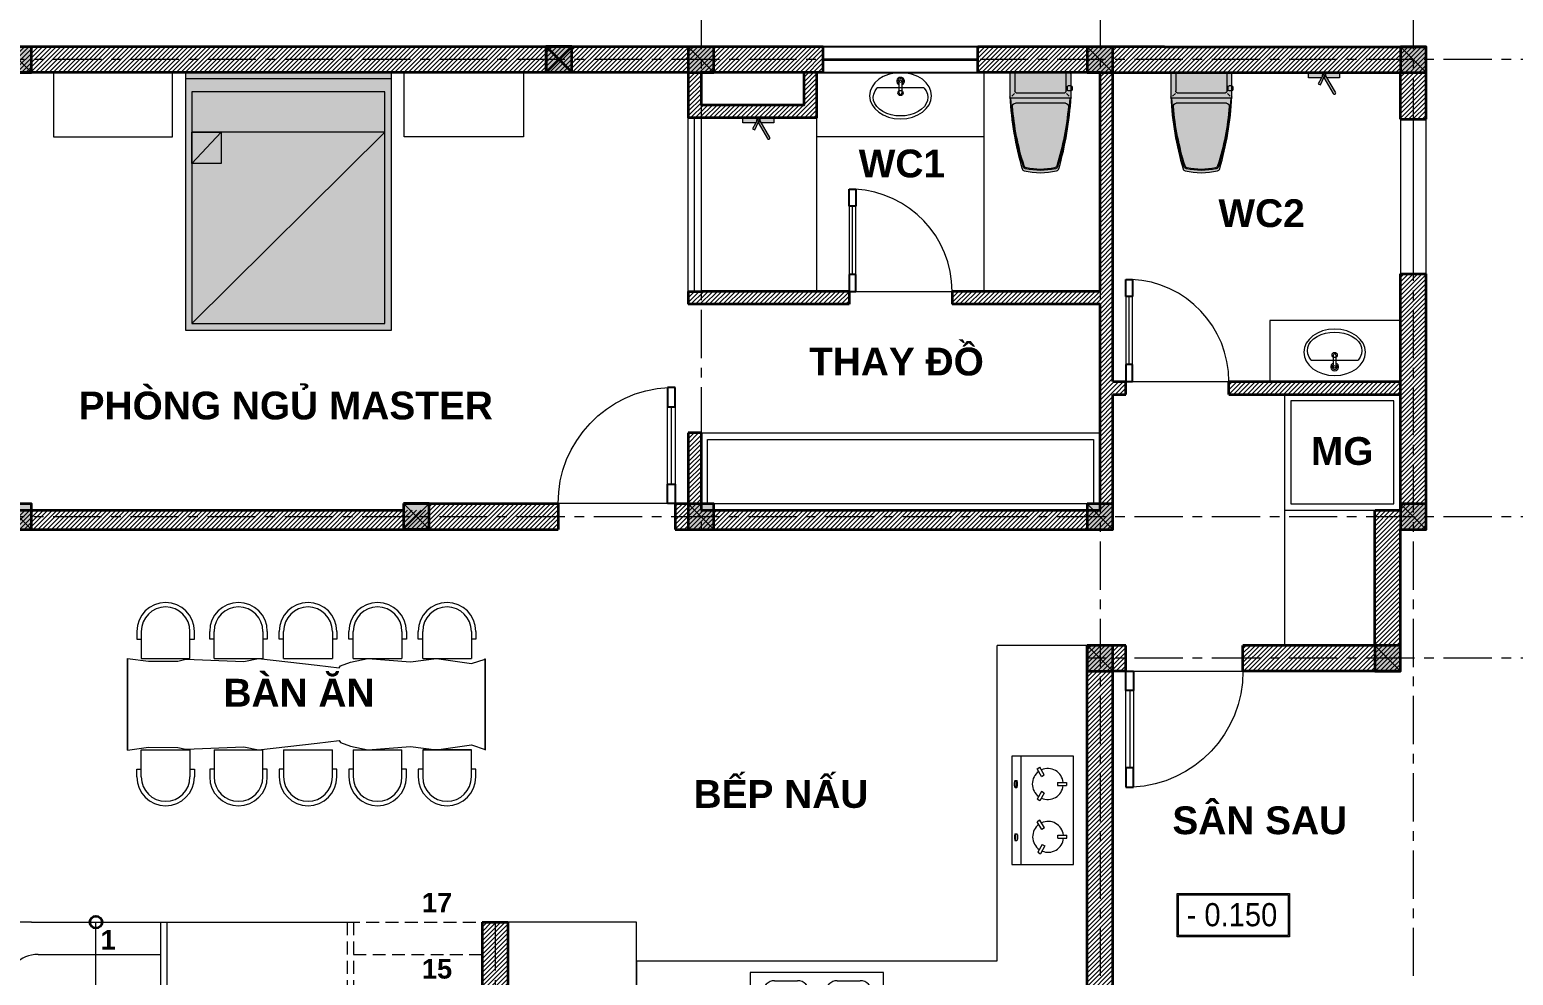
# Model space of a CAD drawing. Header units: millimetres. Extents: x 436341 to 470613, y 10679 to 34210.
# Drawn here: x 450315 to 461840, y 21142 to 28488 of the extents above; entities that cross this region are included whole.
import ezdxf

# ---------------------------------------------------------------- set-up
doc = ezdxf.new("R2010")
doc.units = ezdxf.units.MM
doc.header["$MEASUREMENT"] = 0
doc.linetypes.add('CENTER', pattern=[2, 1.25, -0.25, 0.25, -0.25])
doc.linetypes.add('HIDDENX2', pattern=[0.75, 0.5, -0.25])
for name, color, linetype, lineweight in [('Ak_mat', 250, 'Continuous', 5), ('cua', 19, 'Continuous', 25), ('dim', 33, 'Continuous', 0), ('DR-H KINH', 159, 'Continuous', 0), ('DR-SECTION', 1, 'Continuous', 35), ('DR-SECTION2', 2, 'Continuous', 35), ('DR_dim', 33, 'Continuous', 13), ('DR_Interior', 147, 'Continuous', 9), ('DR_section1', 1, 'Continuous', 35), ('HATCH_HOA HUNG', 250, 'Continuous', 0), ('NOI THAT_Vietland', 250, 'Continuous', 9), ('NOITHAT', 8, 'Continuous', 5), ('THAY', 4, 'Continuous', 15)]:
    doc.layers.add(name, color=color, linetype=linetype, lineweight=lineweight)
doc.layers.add('KT', color=7, linetype='Continuous')
doc.styles.add('DIM', font='aehalf.shx', dxfattribs={"width": 0.8})
doc.styles.add('KhungTen', font='VHARIAL.TTF')
doc.dimstyles.new('Styles1 -65', dxfattribs={"dimscale": 65, "dimtxt": 3.5, "dimasz": 1, "dimexe": 1, "dimexo": 0, "dimgap": 1, "dimtad": 1, "dimdec": 0, "dimrnd": 5, "dimzin": 0, "dimdsep": 46, "dimtxsty": 'DIM', "dimblk": 'sinhtis', "dimcen": 0.09, "dimdle": 1, "dimclrd": 250, "dimclre": 250, "dimclrt": 4, "dimadec": 0, "dimazin": 0, "dimtm": 1e-09, "dimtfac": 1, "dimtdec": 0, "dimtix": 1, "dimtmove": 2, "dimatfit": 3, "dimfxl": 1, "dimtolj": 1, "dimtzin": 0, "dimarcsym": 0})

# ---------------------------------------------------------------- blocks, each defined once
blk = doc.blocks.new('56354t465')
at = {"layer": 'Ak_mat', "linetype": 'CENTER', "ltscale": 300}
for p, q in [((-5532.875133162364, 13687), (-5532.875133162364, 7779.709019770591)), ((-2432.875133162597, 13687), (-2432.875133162597, 0)), ((0, 13687), (0, 0)), ((3009.682924747816, 11429.70901977574), (-20517.3170752523, 11429.70901977574)), ((3009.682924747816, 7879.709019770795), (-20517.3170752523, 7879.709019770795)), ((-7132.875133162481, 4729.701175773283), (-7132.875133163761, 0.01197262946516275))]:
    blk.add_line(p, q, dxfattribs=at)
blk = doc.blocks.new('A$C43C72F30')
at = {"layer": 'NOI THAT_Vietland'}
for p, q in [((3.504008054733276e-05, 599.9998840838671), (3.504008054733276e-05, -0.0001159161329269409)), ((1050.000035040081, 599.9998840838671), (3.504008054733276e-05, 599.9998840838671)), ((1050.000035040081, -0.0001159161329269409), (1050.000035040081, 599.9998840838671)), ((255.0000350400805, 443.5809186957777), (255.0000350400805, 530.8274259492755)), ((255.0000350400805, 530.8274259492755), (285.0000350400805, 530.8274259492755)), ((255.0000350400805, 443.5809186957777), (285.0000350400805, 443.5809186957777)), ((285.0000350400805, 443.5809186957777), (285.0000350400805, 530.8274259492755)), ((795.8511725962162, 534.2390275858343), (765.8535598367453, 533.860572334379)), ((766.954189799726, 446.6210076734424), (765.8535598367453, 533.860572334379)), ((796.9518025666475, 446.999462928623), (766.954189799726, 446.6210076734424)), ((796.9518025666475, 446.999462928623), (795.8511725962162, 534.2390275858343)), ((181.7820256650448, 316.7636064253747), (106.22433398664, 273.1403528004885)), ((196.7820256650448, 290.782844312489), (121.22433398664, 247.1595906876028)), ((196.7820256650448, 290.782844312489), (181.7820256650448, 316.7636064253747)), ((358.2180444151163, 316.7636064253747), (343.2180444151163, 290.782844312489)), ((343.2180444151163, 290.782844312489), (418.7757360935211, 247.1595906876028)), ((358.2180444151163, 316.7636064253747), (433.7757360935211, 273.1403528004885)), ((695.3418293073773, 318.8901288211346), (620.3404650837183, 274.3171729817986)), ((710.6683875545859, 293.100661739707), (635.6670233234763, 248.5277059003711)), ((695.3418293073773, 318.8901288211346), (710.6683875545859, 293.100661739707)), ((857.0927537307143, 294.9479777552187), (871.7638082504272, 321.1159000918269)), ((857.0927537307143, 294.9479777552187), (933.1947479248047, 252.2813689373434)), ((871.7638082504272, 321.1159000918269), (947.8658024445176, 278.4492912702262)), ((121.22433398664, 247.1595906876028), (106.22433398664, 273.1403528004885)), ((433.7757360935211, 273.1403528004885), (418.7757360935211, 247.1595906876028)), ((620.3404650837183, 274.3171729817986), (635.6670233234763, 248.5277059003711)), ((933.1947479248047, 252.2813689373434), (947.8658024445176, 278.4492912702262)), ((3.217395551502705, 89.94235787540674), (1053.217395551503, 89.94235787540674)), ((236.6614676341414, 33.53663062676787), (236.6614676341414, 50.69825226441026)), ((303.0639796182513, 33.02366318553686), (303.0639796182513, 51.21121970564127)), ((753.3708114847541, 33.02366318553686), (753.3708114847541, 51.21121970564127)), ((819.773323468864, 33.53663062676787), (819.773323468864, 50.69825226441026)), ((3.504008054733276e-05, -0.0001159161329269409), (1050.000035040081, -0.0001159161329269409))]:
    blk.add_line(p, q, dxfattribs=at)
for centre, start, end in [((270.0000350400805, 350.375789809972), 95.73917057062556, 204.2608296385259), ((270.0000350400805, 350.375789809972), 335.7391703614741, 84.26082942937443), ((783.1287951990962, 353.6125231683254), 96.46198604803381, 204.9836449615577), ((783.1287951990962, 353.6125231683254), 336.4619859309988, 84.98364490406468), ((270.0000350400805, 350.375789809972), 215.7391704483018, 324.2608295516982), ((783.1287951990962, 353.6125231683254), 216.4619860812308, 324.9836450720215)]:
    blk.add_arc(centre, 150, start, end, dxfattribs=at)
blk.add_ellipse((270.0000350400805, 50.25823495909572), major_axis=(33.41258932163828, 2.153580570138239e-12), ratio=0.197952140677166, start_param=-0.1445872032224298, end_param=3.20816905181939, dxfattribs=at)
blk.add_ellipse((270.0000350400805, 33.97664792835712), major_axis=(33.41258932164047, 0), ratio=0.1979521406771888, dxfattribs=at)
at = {"layer": 'NOI THAT_Vietland', "extrusion": (0, 0, -1)}
blk.add_ellipse((786.4347560554743, 50.25823495909572), major_axis=(-33.41258932163828, 2.153580570138239e-12), ratio=0.197952140677166, start_param=-0.1445872032224298, end_param=3.20816905181939, dxfattribs=at)
blk.add_ellipse((786.4347560554743, 33.97664792835712), major_axis=(-33.41258932164047, 0), ratio=0.1979521406771888, dxfattribs=at)
blk = doc.blocks.new('A$C43E91E80')
at = {"layer": 'NOI THAT_Vietland'}
for p, q in [((0.0001396387815475464, 550.0000940337777), (0.0001396387815475464, 9.403377771377563e-05)), ((1150.000139638782, 550.0000940337777), (0.0001396387815475464, 550.0000940337777)), ((1150.000139638782, 9.403377771377563e-05), (1150.000139638782, 550.0000940337777)), ((200.0001396387815, 472.4638509750366), (400.0001396387815, 472.4638509750366)), ((741.3115837017849, 472.4638509750366), (941.3115837017849, 472.4638509750366)), ((100.0001396387815, 172.4638509750366), (100.0001396387815, 372.4638509750366)), ((500.0001396387815, 372.4638509750366), (500.0001396387815, 172.4638509750366)), ((641.3115837017849, 172.4638509750366), (641.3115837017849, 372.4638509750366)), ((1041.311583701785, 372.4638509750366), (1041.311583701785, 172.4638509750366)), ((0.0001396387815475464, 9.403377771377563e-05), (1150.000139638782, 9.403377771377563e-05)), ((400.0001396387815, 72.46385097503662), (200.0001396387815, 72.46385097503662)), ((941.3115837017849, 72.46385097503662), (741.3115837017849, 72.46385097503662))]:
    blk.add_line(p, q, dxfattribs=at)
at = {"layer": 'NOI THAT_Vietland', "extrusion": (0, 0, -1)}
for centre in [(-305.4993177652359, 347.2182862907648), (-846.8107618282393, 347.2182862907648)]:
    blk.add_circle(centre, 25.18947455096836, dxfattribs=at)
at = {"layer": 'NOI THAT_Vietland'}
for centre, start, end in [((200.0001396387815, 372.4638509750366), 90, 180), ((400.0001396387815, 372.4638509750366), 0, 90), ((741.3115837017849, 372.4638509750366), 90, 180), ((941.3115837017849, 372.4638509750366), 0, 90), ((200.0001396387815, 172.4638509750366), 180, 270), ((400.0001396387815, 172.4638509750366), 270, 0), ((741.3115837017849, 172.4638509750366), 180, 270), ((941.3115837017849, 172.4638509750366), 270, 0)]:
    blk.add_arc(centre, 100, start, end, dxfattribs=at)
blk = doc.blocks.new('sinhtis')
at = {"layer": 'KT', "linetype": 'HIDDENX2', "ltscale": 200}
h = blk.add_hatch(color=256, dxfattribs=at)
edge = h.paths.add_edge_path()
edge.add_line((0.4889488764175804, 0.4830208944996595), (0.483020894381789, 0.4889488765325406))
edge.add_arc((0.3813796693120277, 0.3873076514627793), 0.1437423989898726, -44.999999999999886, 45, ccw=False)
edge.add_line((0.483020894381789, 0.285666426393018), (-0.2856664263973837, -0.4830208943861545))
edge.add_arc((-0.3873076514627793, -0.3813796693178484), 0.1437423989857567, 224.9999999991797, 314.9999999991797, ccw=False)
edge.add_line((-0.4889488765310854, -0.4830208943832441), (-0.4830208944982043, -0.4889488764190356))
edge.add_arc((-0.3813796694240775, -0.3873076513478191), 0.1437423989939885, 134.9999999991797, 224.9999999991797, ccw=False)
edge.add_line((-0.483020894495294, -0.2856664262736923), (0.2856664262780578, 0.4830208944996595))
edge.add_arc((0.3873076513478192, 0.3813796694298982), 0.1437423989898727, 45, 135, ccw=False)
blk.add_lwpolyline([(0.4889488764175804, 0.4830208944996595), (0.483020894381789, 0.4889488765325406, -0.414213562373095), (0.483020894381789, 0.285666426393018), (-0.2856664263973837, -0.4830208943861545, -0.414213562373095), (-0.4889488765310854, -0.4830208943832441), (-0.4830208944982043, -0.4889488764190356, -0.414213562373095), (-0.483020894495294, -0.2856664262736923), (0.2856664262780579, 0.4830208944996595, -0.414213562373095)], format="xyb", close=True, dxfattribs=at)
blk = doc.blocks.new('REYT45Y45Y')
at = {"layer": 'DR-SECTION2', "ltscale": 200}
h = blk.add_hatch(color=256, dxfattribs=at)
h.dxf.hatch_style = 1
h.paths.add_polyline_path([(-100, 100), (-100, -100), (100, -100), (100, 100)])
blk.add_lwpolyline([(-100, 100), (-100, -100), (100, -100), (100, 100)], close=True, dxfattribs=at)
at = {"layer": 'HATCH_HOA HUNG', "ltscale": 200}
blk.add_line((-100, 100), (100, -100), dxfattribs=at)
blk = doc.blocks.new('TƯERTWERT3')
at = {"layer": 'HATCH_HOA HUNG'}
for p in [(100, 8900.007844001186), (5400, 8900.007844001186), (8499.999999999767, 8900.007844001186), (10932.87513316236, 8900.007844001186), (100, 5350.007844001184), (5399.9999999961, 5350.007843996042), (8500.000000005006, 5350.007843996245), (10932.8751331676, 5350.007843996245), (8500, 4250.007844001186), (10732.8751331676, 4250.007844001186)]:
    blk.add_blockref('REYT45Y45Y', p, dxfattribs=at)
blk = doc.blocks.new('A$C1E603BB2')
at = {"layer": 'DR-H KINH', "ltscale": 10}
blk.add_hatch(color=256, dxfattribs=at).paths.add_polyline_path([(2099.999817712698, -0.0001580673415446654), (2099.999817712698, 1999.999841933895), (499.9998177126981, 1999.999841932557), (499.9998177128145, -0.0001580674470460508)])
at = {"layer": 'DR_Interior'}
for p, q in [((499.9998177126981, -0.000158067443408072), (499.9998177126981, 1999.999841932557)), ((499.9998177126981, 1999.999841932557), (2099.999817712698, 1999.999841932673)), ((2099.999817712698, 1999.999841932673), (2099.999817712698, -0.0001580673269927502)), ((499.9998177126981, 1949.999841932557), (2099.999817712698, 1949.999841932673)), ((549.9998177126981, 49.99984193255659), (549.9998177125817, 1849.999841932557)), ((549.9998177125817, 1849.999841932557), (2049.999817712698, 1849.999841932673)), ((2049.999817712698, 1849.999841932673), (2049.999817712698, 49.99984193267301)), ((549.9998177125817, 1536.967632895103), (2049.999817712815, 1536.967632895219)), ((549.9998177125817, 1536.967632895103), (2049.999817712698, 49.99984193267301)), ((2049.999817712698, 1294.37640873075), (1821.421964862966, 1536.967632895219)), ((2049.999817712698, 49.99984193267301), (549.9998177126981, 49.99984193255659)), ((2099.999817712698, -0.0001580673269927502), (499.9998177128145, -0.000158067443408072))]:
    blk.add_line(p, q, dxfattribs=at)
blk.add_lwpolyline([(2049.999817712815, 1536.967632895219), (1821.421964862966, 1536.967632895219), (1821.421964862966, 1294.37640873075), (2049.999817712698, 1294.37640873075)], close=True, dxfattribs=at)
blk = doc.blocks.new('baaan')
at = {"layer": 'DR_Interior'}
for p, q in [((72.88848515599966, 565.8825597685063), (72.88848515599966, 506.4308181125671)), ((72.88848515599966, 506.4308181125671), (107.3066618409939, 506.4308181125671)), ((107.3066618409939, 565.8825597685063), (107.3066618409939, 506.4308181125671)), ((107.3066618409939, 506.4308181125671), (107.3066618409939, 355.9658403914655)), ((485.9066053847782, 355.9658403914655), (485.9066053847782, 565.8825597685063)), ((485.9066053847782, 506.4308181125671), (520.3247820732649, 506.4308181125671)), ((520.3247820732649, 506.4308181125671), (520.3247820732649, 565.8825597685063)), ((639.2119507010793, 506.4308181125671), (639.2119507010793, 565.8825597685063)), ((673.6301273892168, 506.4308181125671), (639.2119507010793, 506.4308181125671)), ((673.6301273892168, 355.9658403914655), (673.6301273892168, 565.8825597685063)), ((1052.23007093335, 565.8825597685063), (1052.23007093335, 506.4308181125671)), ((1052.23007093335, 506.4308181125671), (1052.23007093335, 355.9658403914655)), ((1086.648247618112, 506.4308181125671), (1052.23007093335, 506.4308181125671)), ((1086.648247618112, 565.8825597685063), (1086.648247618112, 506.4308181125671)), ((1179.211950701196, 506.4308181125671), (1179.211950701196, 565.8825597685063)), ((1213.630127389333, 506.4308181125671), (1179.211950701196, 506.4308181125671)), ((1213.630127389333, 355.9658403914655), (1213.630127389333, 565.8825597685063)), ((1592.230070933467, 565.8825597685063), (1592.230070933467, 506.4308181125671)), ((1592.230070933467, 506.4308181125671), (1592.230070933467, 355.9658403914655)), ((1626.648247618228, 506.4308181125671), (1592.230070933467, 506.4308181125671)), ((1626.648247618228, 565.8825597685063), (1626.648247618228, 506.4308181125671)), ((1719.211950701312, 506.4308181125671), (1719.211950701312, 565.8825597685063)), ((1753.63012738945, 506.4308181125671), (1719.211950701312, 506.4308181125671)), ((1753.63012738945, 355.9658403914655), (1753.63012738945, 565.8825597685063)), ((2132.230070933583, 565.8825597685063), (2132.230070933583, 506.4308181125671)), ((2132.230070933583, 506.4308181125671), (2132.230070933583, 355.9658403914655)), ((2166.648247618345, 506.4308181125671), (2132.230070933583, 506.4308181125671)), ((2166.648247618345, 565.8825597685063), (2166.648247618345, 506.4308181125671)), ((2259.211950701196, 506.4308181125671), (2259.211950701196, 565.8825597685063)), ((2293.630127389566, 506.4308181125671), (2259.211950701196, 506.4308181125671)), ((2293.630127389566, 355.9658403914655), (2293.630127389566, 565.8825597685063)), ((2672.230070933467, 565.8825597685063), (2672.230070933467, 506.4308181125671)), ((2672.230070933467, 506.4308181125671), (2672.230070933467, 355.9658403914655)), ((2706.648247618345, 506.4308181125671), (2672.230070933467, 506.4308181125671)), ((2706.648247618345, 565.8825597685063), (2706.648247618345, 506.4308181125671)), ((107.3066618409939, 355.9658403915819), (485.9066053847782, 355.9658403914655)), ((673.6301273892168, 355.9658403915819), (1052.23007093335, 355.9658403915819)), ((1213.63012738945, 355.9658403914655), (1592.23007093335, 355.9658403915819)), ((1753.630127389333, 355.9658403914655), (2132.230070933583, 355.9658403914655)), ((2293.630127389566, 355.9658403914655), (2672.230070933467, 355.9658403914655)), ((0, -355.0341596085345), (6.953788672224618, -355.0341596085345)), ((107.3066618409939, -355.0341596085345), (485.9066053847782, -355.034159608651)), ((107.3066618409939, -505.4991373296361), (107.3066618409939, -355.0341596085345)), ((485.9066053847782, -355.0341596085345), (485.9066053847782, -564.9508789855754)), ((673.6301273892168, -355.0341596085345), (1052.23007093335, -355.0341596084181)), ((673.6301273892168, -355.0341596085345), (673.6301273892168, -564.9508789855754)), ((1052.23007093335, -505.4991373296361), (1052.23007093335, -355.0341596085345)), ((1213.63012738945, -355.0341596085345), (1592.23007093335, -355.0341596085345)), ((1213.630127389333, -355.0341596085345), (1213.630127389333, -564.9508789855754)), ((1592.230070933467, -505.4991373296361), (1592.230070933467, -355.0341596085345)), ((1753.630127389333, -355.0341596085345), (2132.230070933583, -355.0341596085345)), ((1753.63012738945, -355.0341596085345), (1753.63012738945, -564.9508789855754)), ((2132.230070933583, -505.4991373296361), (2132.230070933583, -355.0341596085345)), ((2293.630127389566, -355.0341596085345), (2293.630127389566, -564.9508789855754)), ((2672.230070933467, -355.0341596085345), (2293.630127389566, -355.0341596085345)), ((2293.630127389566, -355.0341596085345), (2672.230070933467, -355.0341596085345)), ((2672.230070933467, -505.4991373296361), (2672.230070933467, -355.0341596085345)), ((72.88848515599966, -505.4991373296361), (107.3066618409939, -505.4991373296361)), ((72.88848515599966, -564.9508789855754), (72.88848515599966, -505.4991373296361)), ((107.3066618409939, -564.9508789855754), (107.3066618409939, -505.4991373296361)), ((485.9066053847782, -505.4991373296361), (520.3247820732649, -505.4991373296361)), ((520.3247820732649, -505.4991373296361), (520.3247820732649, -564.9508789855754)), ((673.6301273892168, -505.4991373296361), (639.2119507010793, -505.4991373296361)), ((639.2119507010793, -505.4991373296361), (639.2119507010793, -564.9508789855754)), ((1052.23007093335, -564.9508789855754), (1052.23007093335, -505.4991373296361)), ((1086.648247618112, -505.4991373296361), (1052.23007093335, -505.4991373296361)), ((1086.648247618112, -564.9508789855754), (1086.648247618112, -505.4991373296361)), ((1213.630127389333, -505.4991373296361), (1179.211950701196, -505.4991373296361)), ((1179.211950701196, -505.4991373296361), (1179.211950701196, -564.9508789855754)), ((1592.230070933467, -564.9508789855754), (1592.230070933467, -505.4991373296361)), ((1626.648247618228, -505.4991373296361), (1592.230070933467, -505.4991373296361)), ((1626.648247618228, -564.9508789855754), (1626.648247618228, -505.4991373296361)), ((1753.63012738945, -505.4991373296361), (1719.211950701312, -505.4991373296361)), ((1719.211950701312, -505.4991373296361), (1719.211950701312, -564.9508789855754)), ((2132.230070933583, -564.9508789855754), (2132.230070933583, -505.4991373296361)), ((2166.648247618345, -505.4991373296361), (2132.230070933583, -505.4991373296361)), ((2166.648247618345, -564.9508789855754), (2166.648247618345, -505.4991373296361)), ((2293.630127389566, -505.4991373296361), (2259.211950701196, -505.4991373296361)), ((2259.211950701196, -505.4991373296361), (2259.211950701196, -564.9508789855754)), ((2672.230070933467, -564.9508789855754), (2672.230070933467, -505.4991373296361)), ((2706.648247618345, -505.4991373296361), (2672.230070933467, -505.4991373296361)), ((2706.648247618345, -564.9508789855754), (2706.648247618345, -505.4991373296361))]:
    blk.add_line(p, q, dxfattribs=at)
at = {"layer": 'DR_Interior', "flags": 128}
for points in [[(0, 355.9658403914655), (0, -355.9658403914655), (162.7875780665781, -334.1552756285528), (391.6864429851994, -335.3593030689517), (454.3310402259231, -348.6022436608328), (903.2967609954067, -330.9093701095553), (1019.139297488378, -355.0341596085345), (1472.941057934426, -302.0494653462665), (1644.997188409441, -281.9606462543597), (1656.217644262593, -298.1937189077726), (1733.385388624389, -327.1128381352173), (1866.501212887117, -355.0341596085345), (2198.327472912148, -329.0403710416285), (2400.894116819603, -355.0341596085345), (2672.914585989667, -315.5449181938311), (2779.536732774344, -350.7457543865312), (2779.536732774344, 355.9658403914655)], [(0, -355.9658403914655), (0, 355.9658403914655), (162.7875780665781, 334.1552756285528), (391.6864429851994, 335.3593030689517), (454.3310402259231, 348.6022436608328), (903.2967609954067, 330.9093701095553), (1019.139297488378, 355.0341596085345), (1472.941057934426, 302.0494653462665), (1644.997188409441, 281.9606462543597), (1656.217644262593, 298.1937189077726), (1733.385388624389, 327.1128381352173), (1866.501212887117, 355.0341596085345), (2198.327472912148, 329.0403710416285), (2400.894116819603, 355.0341596085345), (2672.914585989667, 315.5449181938311), (2779.536732774344, 350.7457543865312), (2779.536732774344, -355.9658403914655)]]:
    blk.add_lwpolyline(points, dxfattribs=at)
at = {"layer": 'DR_Interior'}
for centre, radius, start, end in [((296.6066336128861, 565.8825597685063), 223.718148457849, 0, 180), ((296.6066336128861, 565.8825597685063), 189.2999717720246, 0, 180), ((862.9300991612254, 565.8825597685063), 223.7181484578556, 0, 180), ((862.9300991612254, 565.8825597685063), 189.2999717720311, 0, 180), ((1402.930099161342, 565.8825597685063), 223.7181484578556, 0, 180), ((1402.930099161342, 565.8825597685063), 189.2999717720311, 0, 180), ((1942.930099161458, 565.8825597685063), 223.7181484578556, 0, 180), ((1942.930099161458, 565.8825597685063), 189.2999717720311, 0, 180), ((2482.930099161458, 565.8825597685063), 223.7181484578556, 0, 180), ((2482.930099161458, 565.8825597685063), 189.2999717720311, 0, 180), ((296.6066336128861, -564.9508789855754), 223.718148457849, 180, 0), ((296.6066336128861, -564.9508789855754), 189.2999717720246, 180, 0), ((862.9300991612254, -564.9508789855754), 223.7181484578556, 180, 0), ((862.9300991612254, -564.9508789855754), 189.2999717720311, 180, 0), ((1402.930099161342, -564.9508789855754), 223.7181484578556, 180, 0), ((1402.930099161342, -564.9508789855754), 189.2999717720311, 180, 0), ((1942.930099161458, -564.9508789855754), 223.7181484578556, 180, 0), ((1942.930099161458, -564.9508789855754), 189.2999717720311, 180, 0), ((2482.930099161458, -564.9508789855754), 223.7181484578556, 180, 0), ((2482.930099161458, -564.9508789855754), 189.2999717720311, 180, 0)]:
    blk.add_arc(centre, radius, start, end, dxfattribs=at)
blk = doc.blocks.new('fgbsfb')
at = {"layer": 'cua', "linetype": 'Continuous'}
for p, q in [((0, 4.999999999998114), (0, 5.999999999997736)), ((0, 5.999999999997736), (0.3999999999998636, 5.999999999997736)), ((0.3999999999998636, 5.999999999997736), (0.3999999999998636, 4.999999999998114)), ((0.3999999999998636, 4.999999999998114), (0, 4.999999999998114)), ((0, 0.9999999999996234), (0, 0)), ((0.3999999999998636, 0.9999999999996234), (0, 0.9999999999996234)), ((0.3999999999998636, 0), (0.3999999999998636, 0.9999999999996234)), ((0, 0), (0.3999999999998636, 0))]:
    blk.add_line(p, q, dxfattribs=at)
at = {"layer": 'NOITHAT', "color": 8, "linetype": 'Continuous'}
for p, q in [((0, 4.999999999998114), (0, 0.9999999999996234)), ((0.1999999999999318, 0.9999999999996234), (0.1999999999999318, 4.999999999998114)), ((0.3999999999998636, 0.9999999999996234), (0.3999999999998636, 4.999999999998114))]:
    blk.add_line(p, q, dxfattribs=at)
at = {"layer": 'NOITHAT', "color": 250, "linetype": 'Continuous'}
blk.add_line((0, 0), (6.051978105104125, -3.6e-15), dxfattribs=at)
blk.add_arc((0.0483854582294161, 0.0052370427307484), 6.003594931057945, 359.950019865247, 87.12030587929588, dxfattribs=at)
blk = doc.blocks.new('5763456356')
at = {"layer": 'NOITHAT'}
for p, xscale, yscale, zscale, rotation in [((-4482.875133162248, -1899.999999999796), 132.1881847730649, 132.18818477639, 132.188184775499, 359.9999999855876), ((-2332.875133162248, -2599.999999998632), 132.1881847730649, 132.18818477639, 132.188184775499, 359.9999999855876), ((-5832.875133162015, -3547.729245380444), -150.364060179342, 150.3640601831243, 150.3640601821108, 1.441247121647394e-08), ((-2332.875133162481, -4849.999999998516), -150.364060179342, 150.3640601831243, 150.3640601821108, 180.0000000144124)]:
    blk.add_blockref('fgbsfb', p, dxfattribs=dict(at, xscale=xscale, yscale=yscale, zscale=zscale, rotation=rotation))
blk = doc.blocks.new('A$C373A15EF')
for p, q in [((1487.956134627806, 1917.48368119495), (203.8251468541566, 633.3526934222318)), ((951.1657261375804, 1098.301052943338), (689.883378244238, 1359.58340083668)), ((761.7829008514527, 1431.367976166774), (1023.007775105769, 1170.143101912457))]:
    blk.add_line(p, q)
for centre, radius in [((663.7975302631967, 1457.511297785211), 50.8), ((987.0867506216746, 1134.222077427898), 100)]:
    blk.add_circle(centre, radius)
for centre, radius, start, end in [((663.7975302631967, 1457.511297785211), 152.4, 334.6397000091636, 295.3485999906779), ((663.7975302631967, 1457.511297785211), 101.6, 345.2445999972609, 284.6569000066972), ((987.0867506216746, 1134.222077427898), 50.8, 225, 45)]:
    blk.add_arc(centre, radius, start, end)
at = {"extrusion": (0, 0, -1)}
blk.add_ellipse((1060.654677928658, 1060.65415012138), major_axis=(848.5281374240159, 848.5281374236981), ratio=0.75, dxfattribs=at)
blk.add_ellipse((1107.747260880889, 1013.561567169148), major_axis=(-748.8643690359074, -748.864369035627), ratio=0.6794032233960315, start_param=2.600964501613101, end_param=6.823813459156279, dxfattribs=at)
blk = doc.blocks.new('mb-voitam8')
at = {"layer": 'DR-H KINH'}
h = blk.add_hatch(color=256, dxfattribs=at)
h.paths.add_polyline_path([(-119.9999700000044, 0), (-119.9999700000044, -40), (-18.39310991168986, -40), (-12.04374308316073, -28.94141908036545, -1.644396191213005), (14.25038319926534, -24.6824911799049), (23.0939763536162, -40), (119.9999700000044, -40), (119.9999700000044, 0)])
h.paths.add_polyline_path([(-0.1549913856006242, -34.99919954425422), (-1.348744348712898, -37.66318923738436), (71.3550426801512, -163.5904531863926, 0.9984731590388932), (88.66021784057375, -153.5639892660838), (14.25038328134542, -24.68249093010672, -0.3268605398888466)])
h.paths.add_polyline_path([(-45.22922999996808, -86.73999999999069), (-27.40922999997565, -95.81999999994878), (11.09145301284661, -9.90153454351821, 0.1824843036071383), (1.65012808024494, -5.091043688094942)])
h.paths.add_polyline_path([(-12.04374308316073, -28.94141908036545), (1.65012808024494, -5.091043688094942, 0.655046337373589)], flags=17)
h.paths.add_polyline_path([(11.09145301284661, -9.90153454351821), (-0.1549913856006242, -34.99919954425422, 0.6550601971118039)], flags=17)
at = {"layer": 'DR_Interior'}
for p, q in [((-119.9999700000044, 0), (119.9999700000044, 0)), ((-119.9999700000044, -40), (-119.9999700000044, 0)), ((119.9999700000044, 0), (119.9999700000044, -40)), ((-18.35683000000427, -40), (-119.9999700000044, -40)), ((1.587569999974221, -5.200000000040745), (-45.22922999996808, -86.73999999999069)), ((-45.22922999996808, -86.73999999999069), (-27.40922999997565, -95.81999999994878)), ((-27.40922999997565, -95.81999999994878), (11.01416999998037, -10.07400000002235)), ((-0.1350300000049174, -40), (-2.331830000010086, -40)), ((-1.20162999999593, -37.91800000006333), (71.33976999997685, -163.5640000000421)), ((88.66036999999778, -153.5640000000421), (14.36557000000903, -24.88200000007055)), ((119.9999700000044, -40), (23.13196999998763, -40))]:
    blk.add_line(p, q, dxfattribs=at)
for centre, radius, start, end in [((-3.000001015607268e-05, -20), 15, 269.2245999997409, 216.2303999997657), ((79.99996999998984, -158.5640000000421), 10, 210.0000000000103, 30.00000000001032)]:
    blk.add_arc(centre, radius, start, end, dxfattribs=at)
blk = doc.blocks.new('xe')
at = {"layer": 'DR-H KINH'}
h = blk.add_hatch(color=256, dxfattribs=at)
edge = h.paths.add_edge_path()
edge.add_line((-237.5, -141.5282956617884), (-237.5, -10))
edge.add_arc((-227.5, -10), 10, 90, 180, ccw=False)
edge.add_line((-227.5, 0), (227.5, 0))
edge.add_arc((227.5, -10), 10, 0, 90, ccw=False)
edge.add_line((237.5, -10), (237.5, -190))
edge.add_arc((-2273.790101349796, -49.30036102658858), 2515.228490921792, 343.8726786800655, 356.79325128134866, ccw=False)
edge.add_arc((120.8266380622534, -741.7081330131601), 22.51554086520731, 283.03777673116224, 343.87267868014186, ccw=False)
edge.add_arc((0.2661914011203397, -221.0698286555657), 556.9302349591132, 256.8994118652612, 283.0377767311017, ccw=False)
edge.add_arc((-120.8649406688536, -741.5756538936848), 22.51554086531412, 196.1241515291937, 256.8994118651453, ccw=False)
edge.add_arc((2273.790101349638, -49.30036102688115), 2515.228490921618, 183.2067487186449, 196.1241515292954, ccw=False)
edge.add_line((-237.5, -190), (-237.5, -141.5282956617884))
at = {"layer": 'DR_Interior'}
for p, q in [((-198.5, 0), (-198.5, -141)), ((198.5, 0), (198.5, -141)), ((-245.5, -111.5282956617884), (-245.5, -132.5282956617884)), ((-237.4908824173035, -102.5282956617884), (-215.5, -102.5282956617884)), ((-206.5, -111.5282956617884), (-206.5, -132.5282956617884)), ((-237.5005931091728, -141.5282956617884), (-215.5, -141.5282956617884)), ((-227.5, -200), (227.5, -200)), ((-202.000755758374, -163.0245712551987), (-223.3088083732873, -184.3182517550886)), ((-178.5, -161), (178.5, -161)), ((202.000755758374, -163.0245712551987), (223.3088083732873, -184.3182517550886)), ((-194.4024356955197, -239), (194.4024356955197, -239))]:
    blk.add_line(p, q, dxfattribs=at)
for points in [[(-237.5, -102.5282956617884), (-237.5, -10, -0.414213562373095), (-227.5, 0), (227.5, 0, -0.414213562373095), (237.5, -10), (237.5, -190, -0.05643643706552809), (142.4561205309583, -747.9623370863264, -0.2718575235499975), (125.9059962714091, -763.6432578278473, -0.1145472182879914), (-125.9683425482363, -763.5051972020883, -0.2715780745762616), (-142.4947691076668, -747.8286613433156, -0.05642256220342063), (-237.5, -190), (-237.5, -141.5282956617884)], [(-237.5, -141.5282956617884), (-237.5, -10, -0.414213562373095), (-227.5, 0), (227.5, 0, -0.414213562373095), (237.5, -10), (237.5, -190, -0.05643643706552809), (142.4561205309583, -747.9623370863264, -0.2718575235499975), (125.9059962714091, -763.6432578278473, -0.1145472182879914), (-125.9683425482363, -763.5051972020883, -0.2715780745762616), (-142.4947691076668, -747.8286613433156, -0.05642256220342063), (-237.5, -190), (-237.5, -141.5282956617884)]]:
    blk.add_lwpolyline(points, format="xyb", dxfattribs=at)
for centre, radius, start, end in [((-236.3853301653871, -111.5757934625726), 9.114793592576325, 96.9666779064107, 179.7014265007058), ((-215.5, -111.5282956617884), 9, 0, 90), ((-236.3828057912178, -132.4797522311565), 9.117323439789876, 180.3050617687692, 262.9577982259935), ((-227.5, -190), 10, 180, 270), ((1870.91502208577, -94.45085264777299), 2102.578959649846, 182.8742835311824, 197.6553580693426), ((-215.5, -132.5282956617884), 9, 270, 0), ((-178.5, -141), 20, 180, 270), ((-1870.91502208577, -94.45085264777299), 2102.578959649846, 342.3446419306574, 357.1257164688176), ((178.5, -141), 20, 270, 0), ((227.5, -190), 10, 270, 0), ((-194.4024356955197, -261.5155408652499), 22.51554086528662, 90, 184.6246185705142), ((1870.868044138886, -94.45738116884604), 2094.531608273105, 184.6245441768772, 197.5276549789591), ((-1870.91502208577, -94.45085264777299), 2094.578959649846, 342.4639596701105, 355.3753814294857), ((194.4024356955197, -261.5155408652499), 22.51554086528662, 355.3753814294857, 90), ((-111.173413908924, -725.3147508555558), 22.51554086528662, 197.6553580693426, 257.5058675042657), ((-104.9478352450533, -718.4783698947867), 22.51554086528662, 197.5276549789591, 258.1004920162533), ((0, -223.6007458658423), 536.3992541341204, 257.5058675042657, 282.4941324957343), ((0.662854511407204, -217.2984014514368), 534.7020094094623, 258.1004920162533, 281.7373468032914), ((104.8546602767892, -718.7752664921572), 22.51554086528662, 281.7373468032914, 342.4639596701105), ((111.173413908924, -725.3147508555558), 22.51554086528662, 282.4941324957343, 342.3446419306574)]:
    blk.add_arc(centre, radius, start, end, dxfattribs=at)
blk = doc.blocks.new('ghrthej')
at = {"layer": 'DR_dim', "color": 4, "ltscale": 0.5}
blk.add_lwpolyline([(-4.411155291505565, 1.13686837721616e-13), (4.317822553191945, 1.13686837721616e-13), (4.317822553191945, -3.384455225269335), (-4.411155291505565, -3.384455225269335)], close=True, dxfattribs=at)
at = {"layer": 'DR_dim', "ltscale": 0.5}
blk.add_lwpolyline([(-4.30308790543495, -0.1080673860705019), (4.209755167119511, -0.1080673860705019), (4.209755167119511, -3.276387839198719), (-4.30308790543495, -3.276387839198719)], close=True, dxfattribs=at)
blk = doc.blocks.new('74567467467')
at = {"layer": 'HATCH_HOA HUNG', "ltscale": 200}
h = blk.add_hatch(dxfattribs=at)
h.set_pattern_fill('ANSI31', color=256, scale=200, style=0)
h.set_pattern_definition([(45, (265471.9419420899, 4666.701175773283), (-17.67766952966369, 17.67766952966369), [])])
h.paths.add_polyline_path([(-6742.875133162132, -3547.729245385155), (-7745.145789240021, -3547.729245385155), (-7745.145789240021, -3600), (-6742.875133162132, -3600)], flags=17)
h.paths.add_polyline_path([(-4732.875133162481, -550), (-4732.875133162481, -200), (-4832.875133162481, -200), (-4832.875133162481, -450), (-5632.875133163529, -450), (-5632.875133163529, -200), (-5732.875133163529, -200), (-5732.875133163529, -550)], flags=17)
h.paths.add_polyline_path([(-1532.875133162248, -2600.000000000116), (-1532.875133162248, -2700), (-200, -2700), (-200, -2600)], flags=17)
h.paths.add_polyline_path([(-2432.875133162364, -4850), (-2332.875133162481, -4850), (-2332.875133162481, -4650.000000000116), (-2632.875133162364, -4650), (-2632.875133162364, -7800.007844002452), (-3732.875133162364, -7800.007844002568), (-3732.875133162364, -8000.007844002452), (-2432.875133162364, -8000.007844002452)])
h.paths.add_polyline_path([(-5632.875133162481, -1900), (-5732.875133163761, -1900), (-5732.875133164227, -1999.999999999767), (-4482.875133162481, -2000.000000001281), (-4482.875133162364, -1900.000000001164)], flags=17)
h.paths.add_polyline_path([(-7332.875133162597, -8000.007844002335), (-5732.875133162364, -8000.007844002452), (-5732.875133162364, -7800.007844002568), (-7132.875133162364, -7800.007844002452), (-7132.875133162481, -6800.007844002452), (-7332.875133162248, -6800.007844002452)])
h.paths.add_polyline_path([(-11032.87513316248, -8800.007844002219), (-11032.87513316236, -9000.007844002452), (-7132.875133162481, -9000.007844002452), (-7132.875133162597, -8800.014503893442)])
h.paths.add_polyline_path([(-11032.87513316248, -8000.007844002568), (-10832.87513316248, -8000.007844002452), (-10832.87513316236, -7300.007844002452), (-11032.87513316236, -7300.007844002452)])
h.paths.add_polyline_path([(-15732.87513316236, -8000.007844002452), (-15532.87513316236, -8000.007844002452), (-15532.87513316236, -7200.007844002452), (-15732.87513316236, -7200.007844002452)])
h.paths.add_polyline_path([(-15532.87513316236, -3750.000000000233), (-15532.87513316236, -3550), (-15732.87513316236, -3550), (-15732.87513316236, -3750.000000000233)])
h.paths.add_polyline_path([(-6742.875133162132, -3750.000000000116), (-6742.875133162132, -3600), (-10932.87513316236, -3600), (-10932.87513316236, -3550), (-12532.87513316236, -3550), (-12532.87513316236, -3750)], flags=16)
h.paths.add_polyline_path([(0, -1762.854509887868), (-200, -1762.854509887868), (-200, -3600), (-399.9999999947613, -3600), (-399.9999999947613, -4650), (-1422.875133162364, -4650.000000000116), (-1422.875133162364, -4850), (-199.9999999947613, -4850), (-199.9999999947613, -3750.000000000233), (0, -3750.000000000116)])
h.paths.add_polyline_path([(-3482.875133162364, -7.275957614183426e-12), (-3482.875133162364, -200), (-2532.875133162597, -200), (-2532.875133162481, -1900.000000003143), (-3682.875133162364, -1900.000000001979), (-3682.875133162481, -2000.000000002212), (-2532.875133162481, -2000.000000003492), (-2532.875133162364, -3600), (-5632.875133162364, -3600), (-5632.875133162364, -3000), (-5732.87513316574, -2999.999999999884), (-5732.875133166322, -3547.729245159317), (-5832.875133280992, -3547.729245381808), (-5832.875133162132, -3750.000000000116), (-2432.875133162364, -3750.000000000116), (-2432.875133162364, -2700), (-2332.875133162364, -2700), (-2332.875133162248, -2600.000000000116), (-2432.875133162364, -2600), (-2432.875133162597, -200), (-200, -200), (-200, -562.8545098878676), (0, -562.8545098878676), (0, 0)])
h.paths.add_polyline_path([(-4682.875133162481, -200), (-4682.875133162364, 0), (-16632.87513316225, 0), (-16632.87513316225, -200)])
at = {"ltscale": 200}
blk.add_line((-200, -200), (0, 0), dxfattribs=at)
at = {"layer": 'cua', "ltscale": 200}
blk.add_lwpolyline([(-4682.875133162481, -200.0000000000073), (-3482.875133162364, -200.0000000000073), (-3482.875133162364, -7.275957614183426e-12), (-4682.875133162481, -7.275957614183426e-12)], close=True, dxfattribs=at)
at = {"layer": 'DR-SECTION', "ltscale": 200}
for p, q in [((-4682.875133162481, -7.275957614183426e-12), (-12532.87513316236, 0)), ((-2032.875133162364, 0), (-3482.875133162364, -7.275957614183426e-12)), ((-2032.875133162364, 0), (0, 0)), ((0, -562.8545098878676), (0, 0)), ((-4682.875133162481, -200), (-4682.875133162364, -7.275957614183426e-12)), ((-4682.875133162481, -100.0000000000073), (-3482.875133162364, -100.0000000000073)), ((-3482.875133162364, -200), (-3482.875133162364, -7.275957614183426e-12)), ((-5732.875133162364, -200), (-12532.87513316236, -200)), ((-5732.875133162364, -200), (-5732.87513316283, -200)), ((-5732.875133163529, -200), (-5632.875133162481, -200)), ((-5632.875133161666, -200), (-5632.875133161899, -200)), ((-4682.875133162481, -200.0000000000073), (-5632.875133162248, -200)), ((-2532.875133162364, -200), (-3482.875133162364, -200.0000000000073)), ((-2532.875133162481, -1900.000000003492), (-2532.875133162597, -200)), ((-2432.875133162364, -200), (-200, -200)), ((-2432.875133162364, -2600), (-2432.875133162597, -200)), ((-200, -562.8545098878676), (-200, -200)), ((-200, -562.8545098878676), (0, -562.8545098878676)), ((-200, -3600), (-200, -1762.854509887868)), ((-200, -1762.854509887868), (0, -1762.854509887868)), ((0, -3750.000000000116), (0, -1762.854509887868)), ((-5732.875133163761, -1900), (-5732.875133164227, -1999.999999999884)), ((-5732.875133163412, -1900), (-5632.875133162364, -1900)), ((-5632.875133162248, -1900), (-5632.875133162481, -1900)), ((-4482.875133162248, -1900.000000001164), (-5632.875133162481, -1900)), ((-4482.875133162364, -1900.000000001164), (-4482.875133162481, -2000.000000001281)), ((-2532.875133162364, -1900.000000003143), (-3682.875133162364, -1900.000000001979)), ((-3682.875133162364, -1900.000000002095), (-3682.875133162481, -2000.000000002212)), ((-4482.875133162481, -2000.000000001281), (-5732.875133164693, -1999.999999999767)), ((-2532.875133162481, -2000.000000003492), (-3682.875133162597, -2000.000000002212)), ((-2532.875133162364, -3600.000000000116), (-2532.875133162481, -2000.000000003609)), ((-2432.875133162364, -2600), (-2332.875133162248, -2600.000000000116)), ((-2332.875133162364, -2700), (-2332.875133162248, -2600)), ((-1532.875133162248, -2600.000000000116), (-200, -2600)), ((-1532.875133162248, -2700), (-1532.875133162248, -2600)), ((-2432.875133162364, -2700), (-2332.875133162364, -2700)), ((-2432.875133162364, -3750.000000000116), (-2432.875133162364, -2700)), ((-1532.875133162248, -2700), (-200, -2700)), ((-5732.87513316574, -2999.999999999884), (-5732.875133166322, -3600)), ((-5632.875133162364, -3000), (-5732.87513316574, -2999.999999999884)), ((-5632.875133162364, -3000), (-5632.875133162364, -3600)), ((-7945.145789338741, -3547.729245054186), (-7945.145789240021, -3600)), ((-5832.875133280992, -3547.729245381808), (-5832.875133162132, -3750.000000000116)), ((-5832.875133280992, -3547.729245381808), (-5732.875133166322, -3547.729245159317)), ((-10932.87513316236, -3600), (-7945.145789240021, -3600)), ((-6742.875133162132, -3600), (-6742.875133162132, -3750.000000000116)), ((-5632.875133162364, -3600), (-2532.875133162132, -3600)), ((-399.9999999947613, -4650.000000004824), (-399.9999999947613, -3600.000000004824)), ((-395.458490308607, -3600), (-200, -3600)), ((-12532.87513316236, -3750), (-6742.875133162132, -3750.000000000116)), ((-5832.875133162248, -3750.000000000116), (-2432.875133162364, -3750.000000000116)), ((-199.9999999947613, -4850.000000004824), (-199.9999999947613, -3750.00000000494)), ((-195.458490308607, -3750.000000000233), (0, -3750.000000000116)), ((-2632.875133162364, -7800.007844002452), (-2632.875133162364, -4650)), ((-2332.875133162597, -4650.000000000116), (-2632.875133162364, -4650)), ((-2332.875133162481, -4849.999999999884), (-2332.875133162481, -4650)), ((-1422.875133162364, -4849.999999999884), (-1422.875133162364, -4650)), ((-395.458490308607, -4650), (-1422.875133162364, -4650.000000000116)), ((-2432.875133162364, -8000.007844002452), (-2432.875133162364, -4850)), ((-2332.875133162597, -4850), (-2432.875133162364, -4850)), ((-195.458490308607, -4850), (-1422.875133162364, -4850)), ((-7332.875133162248, -6800.007844002335), (-7332.875133162597, -8000.007844002335)), ((-7332.875133162481, -6800.007844002452), (-7132.875133162481, -6800.007844002452)), ((-7132.875133162481, -6800.007844002452), (-7132.875133162364, -7800.007844002335))]:
    blk.add_line(p, q, dxfattribs=at)
for points in [[(-5732.875133163529, -200), (-5732.875133163529, -550), (-4732.875133162481, -550), (-4732.875133162481, -200)], [(-5632.875133163529, -200), (-5632.875133163529, -450), (-4832.875133162481, -450), (-4832.875133162481, -200)], [(-7945.145789376926, -3547.729245152907), (-6742.875133162132, -3547.729245381808), (-6742.875133162132, -3600.000000228902)]]:
    blk.add_lwpolyline(points, dxfattribs=at)
blk.add_circle((-10332.87513316236, -6800.007844002437), 46.92158490949078, dxfattribs=at)
at = {"layer": 'DR-SECTION2', "ltscale": 200}
for p, q in [((-6835.145888004452, 2.270754845812917), (-6635.145888004452, -197.7292451541871)), ((-6835.145888004452, -197.7292451541871), (-6635.145888004452, 2.270754845812917))]:
    blk.add_line(p, q, dxfattribs=at)
blk.add_lwpolyline([(-6835.145888004452, 2.270754845812917), (-6835.145888004452, -197.7292451541871), (-6635.145888004452, -197.7292451541871), (-6635.145888004452, 2.270754845812917)], close=True, dxfattribs=at)
at = {"layer": 'DR_dim', "ltscale": 200}
blk.add_lwpolyline([(-7745.14578928845, -3747.729245155002), (-7745.145789338741, -3547.729245385155), (-7945.145789338741, -3547.729245191091), (-7945.145789338741, -3747.729245154769), (-7745.14578928845, -3747.729245104478), (-7945.145789338741, -3547.729245191091), (-7745.145789338741, -3547.729245385155), (-7945.145789338741, -3747.729245154769)], dxfattribs=at)
at = {"layer": 'DR_Interior', "ltscale": 10}
for p, q in [((-3332.875133162364, -7100.007844002452), (-3332.875133162248, -4650)), ((-2632.875133162364, -4650), (-3332.875133162248, -4650)), ((-6132.875133162481, -7100.007844002452), (-3332.875133162364, -7100.007844002452)), ((-6132.875133162481, -7100.007844002452), (-6132.875133162364, -7800.007844002823))]:
    blk.add_line(p, q, dxfattribs=at)
for points in [[(-5632.875133162364, -3000), (-2532.875133162364, -3000), (-2532.875133162364, -3600.000000000116), (-5632.875133162364, -3600.000000000116)], [(-5582.875133162364, -3050), (-2582.875133162364, -3050), (-2582.875133162364, -3550.000000000116), (-5582.875133162364, -3550.000000000116)]]:
    blk.add_lwpolyline(points, close=True, dxfattribs=at)
at = {"layer": 'HATCH_HOA HUNG', "ltscale": 200}
for p, q in [((-4482.875133162248, -1900.000000001164), (-3682.875133162364, -1900.000000001979)), ((-2332.875133162248, -2600), (-1532.875133162248, -2600.000000000116)), ((-5832.875133280992, -3547.729245381808), (-6742.875133162132, -3547.729245381808)), ((-2332.875133162481, -4849.999999999884), (-1422.875133162364, -4850))]:
    blk.add_line(p, q, dxfattribs=at)
at = {"layer": 'THAY', "ltscale": 200}
for p, q in [((-5682.875133162364, -1900), (-5682.875133163063, -550)), ((-100, -562.8545098878676), (-100, -1762.854509887868)), ((-10832.87513316236, -6800.007844002452), (-11032.87513316213, -6800.007844002335)), ((-10832.87513316236, -6800.007844002452), (-8382.875133162132, -6800.007844002335)), ((-9832.875133162248, -6800.007844002335), (-9832.875133162364, -8800.007844002452)), ((-9782.875133162248, -6800.007844002452), (-9782.875133162248, -7750.007844002452)), ((-10782.87513316236, -7050.007844002452), (-9832.875133162364, -7050.007844002452))]:
    blk.add_line(p, q, dxfattribs=at)
at = {"layer": 'THAY', "linetype": 'HIDDENX2', "ltscale": 200}
for p, q in [((-8382.875133162248, -6800.007844002452), (-7332.875133162364, -6800.007844002452)), ((-8382.875133162248, -6800.007844002452), (-8382.875133162248, -7750.007844002452)), ((-8332.875133162248, -6800.007844002335), (-8332.875133162364, -8800.007844002452)), ((-8332.875133162364, -7050.007844002452), (-7332.875133162364, -7050.007844002452))]:
    blk.add_line(p, q, dxfattribs=at)
at = {"layer": 'THAY', "ltscale": 200}
for points in [[(-5632.875133162248, -1900), (-5732.875133162364, -1900), (-5732.875133162364, -550), (-5632.875133162248, -550)], [(-200, -1762.854509887868), (0, -1762.854509887868), (0, -562.8545098878676), (-200, -562.8545098878676)]]:
    blk.add_lwpolyline(points, close=True, dxfattribs=at)
blk.add_arc((-10782.87513316236, -7300.007844002452), 250, 90, 180, dxfattribs=at)
at = {"layer": 'dim'}
blk.add_blockref('TƯERTWERT3', (-11032.87513316236, -9000.007844002554), dxfattribs=at)
at = {"layer": 'DR_Interior', "ltscale": 200, "xscale": 0.9000000020023435, "yscale": 0.9000000020023435, "zscale": 0.9000000020023435, "rotation": 180}
blk.add_blockref('A$C43E91E80', (-4215.375006336137, -7189.542956054211), dxfattribs=at)
at = {"layer": 'HATCH_HOA HUNG'}
for p in [(-6737.142842898611, -97.72924515896011), (-7845.145789240021, -3647.729245152907)]:
    blk.add_blockref('REYT45Y45Y', p, dxfattribs=at)
at = {"layer": 'NOI THAT_Vietland', "xscale": 0.8000000001629817, "yscale": 0.8000000001629817, "zscale": 0.8000000001629817, "rotation": 270}
blk.add_blockref('A$C43C72F30', (-3219.574912780081, -5510.617004529806), dxfattribs=at)
at = {"layer": 'HATCH_HOA HUNG', "ltscale": 200}
blk.add_leader([(-9207.875133161899, -8300.007844001753), (-10332.87513316236, -8300.007844001753), (-10332.87513316236, -6800.007844002452)], dimstyle='Styles1 -65', override={"dimasz": 5, "dimtad": 0}, dxfattribs=at)

msp = doc.modelspace()

# ---------------------------------------------------------------- linework, layer by layer
at = {"layer": 'Ak_mat', "linetype": 'CENTER', "ltscale": 300}
msp.add_line((464073, 23604.70901977574), (458530.4419420898, 23604.70901977574), dxfattribs=at)
at = {"layer": 'DR_Interior', "ltscale": 10}
for p, q in [((456430.4419420883, 26454.70901977344), (456430.4419420883, 28154.70901977437)), ((457730.4419420882, 26454.70901977192), (457730.4419420882, 28154.70901977437)), ((457730.4419420883, 27654.70901977425), (456430.4419420883, 27654.70901977425))]:
    msp.add_line(p, q, dxfattribs=at)
at = {"layer": 'DR_Interior', "ltscale": 200}
for points in [[(451425.4419420901, 28154.70901977597), (450500.4419420904, 28154.70901977597), (450500.4419420904, 27654.70901977597), (451425.4419420901, 27654.70901977597)], [(453225.4419420901, 28154.70901977597), (454150.4419420908, 28154.70901977608), (454150.4419420908, 27654.70901977608), (453225.4419420901, 27654.70901977597)]]:
    msp.add_lwpolyline(points, close=True, dxfattribs=at)
at = {"layer": 'DR_Interior', "ltscale": 10}
msp.add_lwpolyline([(460963.3170752508, 26228.99999999863), (459947.9999999986, 26228.99999999863), (459947.9999999986, 25754.70901977428)], dxfattribs=at)
for points in [[(460063.3170752509, 24754.70901977437), (460963.3170752508, 24754.70901977437), (460963.3170752508, 25654.70901977437), (460063.3170752509, 25654.70901977437)], [(460113.3170752509, 24804.70901977437), (460913.3170752508, 24804.70901977437), (460913.3170752508, 25604.70901977437), (460113.3170752509, 25604.70901977437)], [(455030.4419420897, 21554.70117577328), (454030.4419420897, 21554.70117577328), (454030.4419420897, 20554.70117577328), (455030.4419420897, 20554.70117577328)]]:
    msp.add_lwpolyline(points, close=True, dxfattribs=at)
at = {"layer": 'THAY', "ltscale": 200}
msp.add_line((460063.317075251, 25654.70901977437), (460063.317075251, 23704.70901977425), dxfattribs=at)

# ---------------------------------------------------------------- block references
at = {"layer": 'Ak_mat'}
msp.add_blockref('56354t465', (461063.3170752522, 16825), dxfattribs=at)
at = {"layer": 'DR-SECTION'}
msp.add_blockref('baaan', (451074.8106885923, 23248.05498601368), dxfattribs=at)
at = {"layer": 'DR_dim'}
msp.add_blockref('74567467467', (461163.3170752522, 28354.70901977574), dxfattribs=at)
at = {"layer": 'DR_Interior', "lineweight": 20}
for p, xscale, yscale, zscale, rotation in [((456780.4435706275, 27974.70909441743), 0.2, 0.2, 0.2, 315.00000000002), ((460752.4983714597, 25981.49992535551), 0.2000000000000004, 0.2000000000000004, 0.2000000000000004, 135.0000000000199)]:
    msp.add_blockref('A$C373A15EF', p, dxfattribs=dict(at, xscale=xscale, yscale=yscale, zscale=zscale, rotation=rotation))
at = {"layer": 'DR_Interior', "ltscale": 10, "xscale": -1}
msp.add_blockref('A$C1E603BB2', (453625.4417598028, 26154.70917784318), dxfattribs=at)
at = {"layer": 'DR_Interior', "lineweight": 20, "xscale": -1}
for p in [(458166.9482597255, 28154.70901977437), (459416.9999999986, 28154.70901977437)]:
    msp.add_blockref('xe', p, dxfattribs=at)
at = {"layer": 'DR_Interior'}
for p in [(460370.4999999986, 28154.70901977437), (455975.2285696366, 27804.70901977437)]:
    msp.add_blockref('mb-voitam8', p, dxfattribs=at)
at = {"layer": 'DR_section1', "xscale": 100, "yscale": 100, "zscale": 100}
msp.add_blockref('ghrthej', (459669.8483883095, 21778.62557984729), dxfattribs=at)
at = {"layer": 'THAY'}
msp.add_blockref('5763456356', (461163.3170752522, 28354.70901977437), dxfattribs=at)

# ---------------------------------------------------------------- texts
at = {"layer": 'KT', "color": 7, "style": 'KhungTen'}
for s, insert, char_height, attachment_point in [('{\\f.VnHelvetInsH|b1|i0|c0|p34;WC1}', (457090.481662442, 27556.27007238963), 216, 2), ('{\\f.VnHelvetInsH|b1|i0|c0|p34;WC2}', (459884.8890038999, 27170.23848572979), 216, 2), ('{\\f.VnHelvetInsH|b1|i0|c0|p34;THAY §å}', (457048.6430952318, 26017.82093051111), 216, 2), ('{\\f.VnHelvetInsH|b1|i0|c0|p34;PHßNG NGñ MASTER}', (452304.9398017197, 25676.14384147257), 216, 2), ('{\\f.VnHelvetInsH|b1|i0|c0|p34;MG}', (460511.0364819235, 25322.75938067227), 216, 2), ('{\\f.VnHelvetInsH|b1|i0|c0|p34;BµN ¡N}', (452407.3723198534, 23445.16855827707), 216, 2), ('{\\f.VnHelvetInsH|b1|i0|c0|p34;BÕP NÊU}', (456151.5595717875, 22658.7460225526), 216, 2), ('{\\f.VnHelvetInsH|b1|i0|c0|p34;s©n sau}', (459870.8113866008, 22454.2460225526), 216, 2), ('{\\f.VnHelvetInsH|b1|i0|c0|p34;17}', (453479.6419420899, 21782.65000000073), 151.2, 2), ('{\\fArial|b0|i0|c0|p34;\\W0.9;- 0.150}', (459654.6946171773, 21520.56705184867), 180, 8), ('{\\f.VnHelvetInsH|b1|i0|c0|p34;1}', (450924.6419420899, 21492.85117577336), 151.2, 2), ('{\\f.VnHelvetInsH|b1|i0|c0|p34;15}', (453479.6419420899, 21267.85117577401), 151.2, 2)]:
    msp.add_mtext(s, dxfattribs=dict(at, insert=insert, char_height=char_height, attachment_point=attachment_point))

doc.saveas('drawing.dxf')
